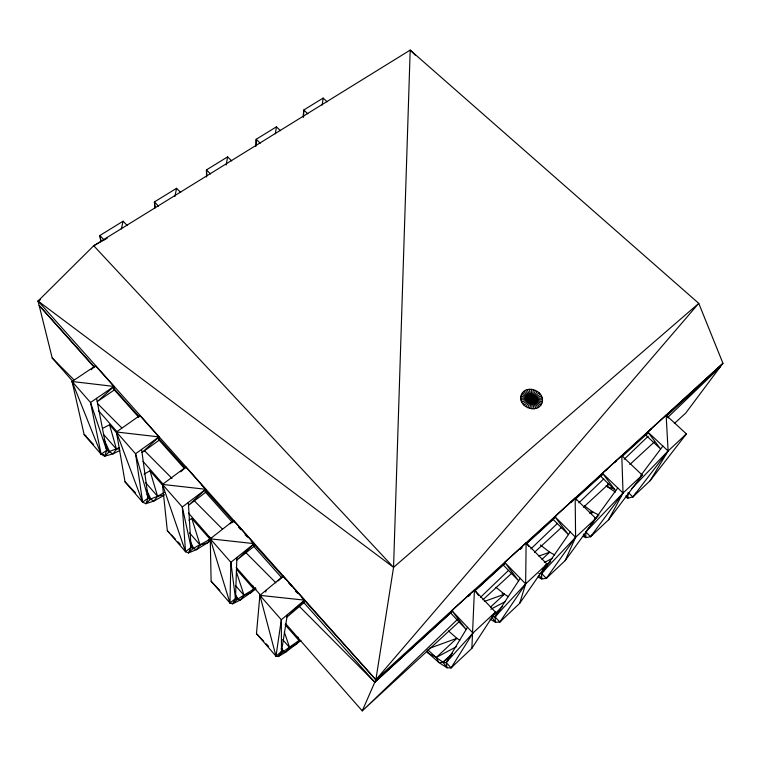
<?xml version="1.0" encoding="UTF-8"?>
<svg xmlns="http://www.w3.org/2000/svg" width="761" height="761" viewBox="0 0 761 761"><rect width="100%" height="100%" fill="white"/><g stroke="black" fill="none" stroke-linecap="round" stroke-linejoin="round"><path stroke-width="1.14" d="M256.086 588.881L240.181 600.096L232.619 603.825L229.974 603.035L230.859 562.293L210.245 538.817L233.598 520.572L254.184 543.658L254.003 546.35L236.795 560.125L254.184 543.658L251.701 541.223M303.534 117.07L303.753 110.012L323.121 98.093L327.173 101.841M285.518 623.554L362.255 710.898L375.858 679.782L393.551 567.354L410.189 50.102L93.727 245.746L38.05 301.042L52.195 357.955L73.341 382.012M255.582 587.625C248.172 593.447 238.983 596.795 232.619 603.825L235.482 598.527L236.89 557.48M628.063 493.518L627.901 498.122L632.876 496.952L650.065 480.8L686.393 433.922L666.141 415.202L647.782 431.944L645.642 434.959L660.653 449.028L647.782 431.944L668.11 450.978L650.065 480.8M255.896 146.388L256.181 139.292L276.414 126.84L280.476 130.711M427.882 649.942L436.243 657.466L438.888 662.536L446.165 662.517L451.092 667.863L471.877 648.324L474.426 590.022L451.872 610.588L450.598 612.938L466.141 629.528L451.872 610.588L472.952 633.047L451.092 667.863L447.059 667.806L438.888 662.536L426.303 651.311M542.317 401.818C544.629 389.898 524.025 383.677 520.905 396.148C518.45 408.143 539.302 414.431 542.317 401.818L520.905 396.148M300.909 640.496L285.575 652.263L278.307 656.553L275.996 656.191L256.467 633.637L259.891 595.349L283.168 576.153L304.562 600.144L304.096 602.579L286.954 617.066L304.562 600.144L302.05 597.67L375.858 679.782L722.95 363.301L698.76 303.363L410.189 50.102L415.221 55.134M303.116 117.061L303.753 110.012L307.805 113.808M265.741 592.048L265.903 590.393M322.217 105.085L323.121 98.093M275.996 656.191L281.323 619.758L304.562 600.144L259.891 595.349L275.996 656.191L281.484 651.473L287.335 614.688M275.339 133.803L276.414 126.84M226.169 164.985L227.606 156.88L231.686 160.885M529.78 408.448L533.413 389.603M174.916 196.414L176.562 188.3L180.652 192.447M121.322 229.051L123.101 221.194L127.201 225.503M520.258 578.341L494.983 616.867L495.554 622.298L491.587 616.79L494.983 616.867L499.872 622.003L519.649 603.406L525.651 583.887L526.117 542.888L504.743 562.379L503.211 564.928L518.631 580.824L504.743 562.379L525.651 583.887L499.872 622.003L495.554 622.298L489.979 619.121M96.571 398.336L106.692 450.322L104.666 456.162L101.146 454.25L84.138 434.598L72.076 381.489L95.534 365.775L113.969 386.436L114.521 389.803L97.218 401.665L113.969 386.436L72.076 381.489L73.275 384.847M141.613 449.418L148.157 498.046L145.874 503.715L142.63 502.155L125.032 481.837L116.433 431.991L139.881 415.487L158.982 436.909L159.315 440.077L142.031 452.538L158.982 436.909L157.289 435.263M527.725 407.715L535.459 390.336M538.798 573.518L541.471 573.385L546.322 578.341L565.176 560.61L575.601 537.285L595.825 518.422L575.173 498.151L554.883 516.662L553.123 519.383L568.419 534.622L554.883 516.662L575.601 537.285L546.322 578.341L541.756 578.95L537.96 577.028M188.347 502.422L191.068 547.416L188.5 552.914L185.541 551.715L167.334 530.693L162.454 484.405L185.865 467.054L205.698 489.285L205.774 492.224L188.528 505.323L205.698 489.285L201.598 485.29M209.218 536.591L209.751 538.874L207.763 542.707L196.348 549.708L188.5 552.914C194.626 545.647 204.595 543.83 211.625 537.494M617.742 487.934L585.789 531.939L590.603 536.695L608.6 519.782L623.031 493.033L642.236 475.111L621.794 455.649L602.503 473.237L600.543 476.12L615.697 490.75L602.503 473.237L623.031 493.033L590.603 536.695L585.827 537.599L582.936 536.305M252.738 585.38L253.594 588.805L251.406 592.524L244.081 595.416L240.181 600.096L235.482 598.527L229.974 603.035L211.12 581.261L210.245 538.817L254.184 543.658L230.859 562.293L235.482 598.527M427.263 650.132L427.92 652.967L436.243 657.466L442.978 662.175L447.059 667.806L446.165 662.517L467.52 627.254M259.891 595.349L281.323 619.758L281.484 651.473L278.307 656.553L283.453 651.473L298.968 640.486L298.065 637.052M471.877 648.324L495.44 612.082L474.426 590.022L478.659 595.644M519.649 603.406L546.95 564.015L526.117 542.888L528.866 546.531M539.188 575.354L541.756 578.95L541.471 573.385L570.265 531.968M565.176 560.61L595.825 518.422L594.208 520.115M640.838 475.406L662.869 446.07M608.6 519.782L642.236 475.111L640.6 476.814M525.813 406.64L537.361 391.392M628.11 492.367L632.876 496.952L668.11 450.978L686.393 433.922L683.93 436.462M447.896 660.89L446.165 662.517L447.63 660.662M496.705 615.249L494.983 616.867L497.922 613.214M632.876 496.952L636.443 492.576M544.039 570.978L541.471 573.385L545.209 568.828M590.603 536.695L592.068 534.935M546.322 578.341L547.815 576.553M499.872 622.003L502.06 619.416M451.092 667.863L454.117 664.334M446.165 662.517L472.952 633.047L495.44 612.082M494.983 616.867L525.651 583.887L546.95 564.015L544.543 566.593M541.471 573.385L575.601 537.285L575.173 498.151L570.931 502.231M631.373 488.981L668.11 450.978L666.141 415.202L668.263 418.027M519.335 549.413L521.875 546.969M602.246 474.474L600.543 476.12L602.284 474.522M648.21 432.495L645.642 434.959L648.258 432.581M467.615 596.567L470.174 594.113M458.122 618.798L362.255 710.898L459.302 621.537M480.381 597.414L508.633 570.274M530.883 548.9L557.423 523.406M578.826 502.85L603.644 479.002M624.191 459.264L648.163 436.234M667.844 417.323L720.068 367.163L666.607 415.944M278.165 580.928L283.168 576.153M230.136 523.825L233.598 520.572M452.472 653.309L442.978 662.175L451.283 655.563M502.736 606.384L491.587 616.79L499.939 610.151M543.031 568.771L550.726 561.589M180.738 471.81L185.865 467.054M490.702 606.926L504.391 594.227L508.348 596.605M541.994 559.325L549.67 552.201L554.693 554.921M591.183 513.675L592.895 512.086L599.002 515.073M482.912 599.801L511.763 573.233M534.498 552.296L561.608 527.344M583.459 507.216L608.819 483.872M629.804 464.543L654.289 442.008M674.398 423.487L685.766 413.023L722.95 363.301L665.219 416.191M138.188 417.038L139.881 415.487M452.643 610.912L374.793 682.227L299.377 606.422M468.386 596.481L470.136 594.883M474.512 590.878L504.258 563.635M520.001 549.204L521.751 547.606M526.127 543.601L555.872 516.358M571.616 501.927L573.366 500.329M575.116 498.721L602.227 473.884M605.727 470.679L607.478 469.071M614.479 462.669L616.229 461.061M621.48 456.258L651.216 429.004M520.239 549.394L521.941 547.844M553.123 519.383L554.807 517.841M452.785 611.054L374.793 682.227L303.715 602.446M474.693 591.069L504.486 563.872M526.393 543.887L553.561 519.097M575.468 499.102L602.636 474.312M621.918 456.724L648.201 432.733M91.158 369.741L95.534 365.775M393.551 567.354L698.76 303.363L375.858 679.782L38.05 301.042L40.057 299.786L38.05 301.042L393.551 567.354L93.727 245.746L107.177 238.222M524.12 405.271L539.035 392.743M542.393 569.999L546.874 566.431M185.541 551.715L182.307 507.007L205.698 489.285L162.454 484.405L185.541 551.715L191.068 547.416L196.348 549.708L200.095 545.019L207.763 542.707L210.588 540.643M142.63 502.155L135.553 453.765L158.982 436.909L116.433 431.991L142.63 502.155L148.157 498.046L153.969 501.014L163.634 495.63M106.692 450.322L90.511 402.474L72.076 381.489L101.146 454.25L106.692 450.322L112.989 453.917L119.848 450.445M113.969 386.436L90.511 402.474L101.146 454.25M123.101 221.194L99.9 235.482L100.775 241.323M176.562 188.3L154.407 201.931L154.873 207.772M227.606 156.88L206.45 169.903L206.564 177.028M188.871 520.191L191.782 518.412L209.751 538.874M164.443 492.319L157.584 496.315L150.811 498.95L145.874 503.715L153.969 501.014L157.584 496.315L164.424 494.802M144.095 474.132L149.993 470.812L163.596 486.308M119.448 447.63L109.536 451.482L104.666 456.162L103.087 454.498M456.571 646.631L436.243 657.466L456.895 638.308L459.806 640.248M490.855 609.228L505.171 601.637M544.324 562.531L552.581 558.184M522.721 403.653L540.434 394.341M594.807 518.308L597.937 516.662M102.602 428.357L109.574 424.771L116.452 432.609M429.261 648.382L456.895 638.308L448.505 630.955M484.357 601.447L504.391 594.227L495.953 587.283M538.874 556.053L549.67 552.201L540.348 544.971M589.623 513.237L592.895 512.086L584.486 505.932M521.675 401.865L541.49 396.11M119.582 448.743L116.481 449.218L112.989 453.917L104.666 456.162L103.125 454.384M521 399.972L542.174 398.003M281.484 651.473L285.575 652.263L289.627 647.592L296.571 644.082L298.968 640.486L285.109 624.705M520.743 398.041L542.45 399.925M614.003 488.781L607.858 487.05L606.156 485.566M590.869 511.459L592.895 512.086M625.704 497.247L627.901 498.122L626.075 495.535M502.212 593.285L504.391 594.227M521.475 394.369L541.765 403.606M85.955 435.625L84.138 434.598L93.613 444.548M615.354 492.091L607.858 487.05L607.754 484.025M522.427 392.771L540.824 405.223M523.739 391.411L539.52 406.602M260.252 143.22L256.181 139.292L256.286 145.218M245.09 534.726L247.572 537.161M295.363 591.069L297.874 593.542M210.531 173.965L206.45 169.903L206.868 175.762M52.195 357.955L73.979 379.853M97.446 403.435L121.741 427.863M144.362 450.598L172.015 478.393M193.798 500.291L222.288 528.933M245.755 552.515L275.92 582.84M158.507 206.145L154.407 201.931L155.187 207.82M125.032 481.837L135.458 492.776M167.334 530.693L169.779 533.261M171.406 534.964L175.477 539.235M177.922 541.803L180.357 544.362M211.12 581.261L219.881 590.46M256.467 633.637L263.744 641.276M266.169 643.825L268.595 646.365M104 239.848L99.9 235.482L101.061 241.275M94.745 367.278L39.153 305.475L94.431 367.534M113.798 388.462L139.215 416.705M159.068 438.783L185.275 467.91M205.128 489.979L234.502 522.645M238.478 527.059L240.857 529.704M251.187 541.185L285.327 579.14M288.505 582.669L291.682 586.208M295.658 590.622L298.036 593.266M113.389 388.804L138.654 417.171M158.402 439.335L184.466 468.586M204.994 491.635L232.638 522.664M253.166 545.713L281.599 577.628M98.388 410.54L117.184 431.925M143.02 461.337L163.377 484.51M188.433 513.038L211.139 538.883M236.195 567.402L261.251 595.92M236.547 569.39L253.594 588.805M103.448 434.284L116.481 449.218L109.574 424.771M145.456 482.417L157.584 496.315L149.993 470.812M189.584 532.966L200.095 545.019L191.782 518.412M235.53 585.618L244.081 595.416L236.452 572.072M282.673 639.62L289.627 647.592L284.291 631.963M105.684 447.059L109.536 451.482L104.076 439.611M147.006 494.574L150.811 498.95L146.454 489.703M190.488 544.572L193.503 548.044L190.526 541.861M235.444 596.272L237.698 598.859L235.653 594.722M281.123 648.8L283.453 651.473L281.874 648.353M575.173 498.151L576.581 500.025M525.347 390.345L537.913 407.687M583.326 534.079L585.827 537.599L585.789 531.939L623.031 493.033L621.794 455.649M527.183 389.603L536.067 408.429M117.47 435.349L116.433 431.991L135.553 453.765L148.157 498.046M210.245 538.817L229.974 603.035M529.199 389.232L534.041 408.819M163.301 487.811L162.454 484.405L182.307 507.007L191.068 547.416M531.302 389.232L531.92 408.828"/></g></svg>
